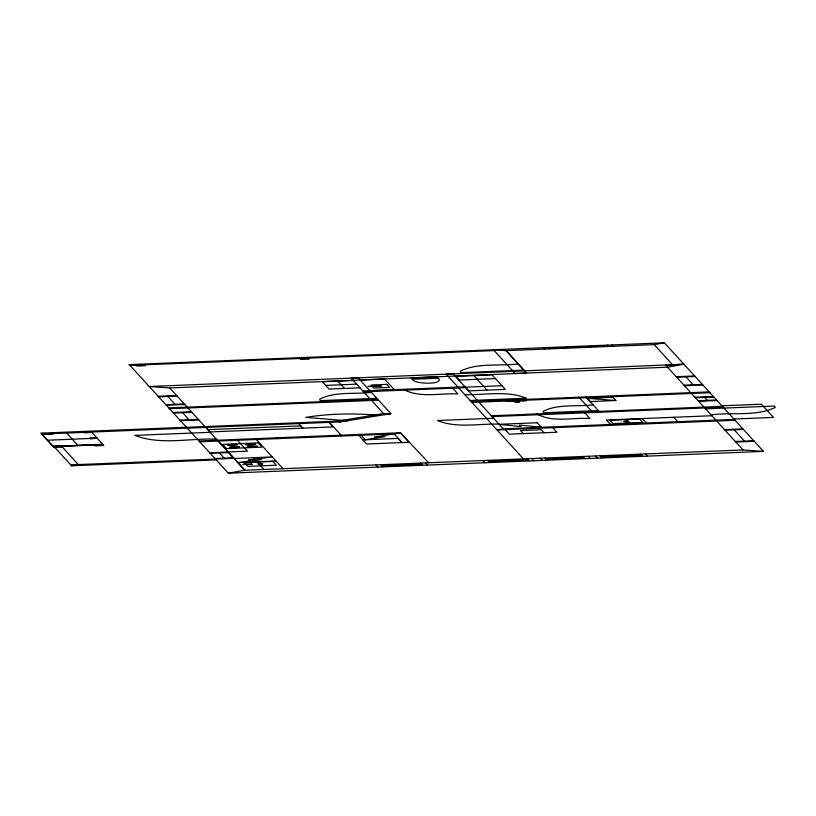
<?xml version="1.0" encoding="UTF-8"?>
<svg xmlns="http://www.w3.org/2000/svg" width="816" height="816" viewBox="0 0 816 816"><rect width="100%" height="100%" fill="white"/><g stroke="black" fill="none" stroke-linecap="round" stroke-linejoin="round"><path stroke-width="1.22" d="M337.406 421.138L186.497 427.329M683.941 364.232L667.539 367.19L169.657 387.947L149.267 386.529L683.941 364.232L665.53 364.987L743.05 449.953L763.46 451.391L664.387 342.802L128.928 364.619L129.662 365.435L494.159 350.574L493.425 349.768L506.093 350.656L654.197 344.627L664.387 342.802M101.49 444.465L101.878 444.893L53.887 446.403L71.563 465.783L78.356 464.569L233.876 458.337M471.923 402.421L478.145 401.309L453.115 373.861L446.138 374.146L523.454 458.898M130.009 365.425L228.347 473.198L244.759 470.261L743.05 449.953M734.298 419.424L503.268 428.849L497.046 429.961L735.053 420.26M383.489 413.549L337.232 421.189L340.69 421.903L390.813 413.63L358.142 377.818L351.155 378.104L383.489 413.549L390.813 413.63L384.724 414.63M365.14 439.763L384.979 436.601L374.371 437.029L394.159 433.877L402.135 442.609L409.387 442.313M518.568 401.951L519.639 401.686L515.702 401.309M626.688 421.474C629.707 420.964 622.547 421.331 626.249 421.495M259.998 463.763C256.948 464.263 264.16 463.947 260.447 463.753M523.199 400.656L524.117 400.574L523.189 400.646M518.221 401.982C514.967 401.788 514.753 402.563 515.151 400.697M517.252 401.921C524.443 401.319 510.051 402.125 517.038 402.033M665.53 364.987L672.517 364.701L654.197 344.627M47.45 440.222L97.135 438.172M549.056 348.208L608.053 345.8M518.242 363.956C499.321 366.302 477.605 362.467 460.326 371.198L460.826 372.667L523.862 370.097M360.121 379.991L384.499 379.001L394.332 389.773L369.944 390.772M353.328 380.48L322.33 381.745L329.011 389.069L359.999 387.804M412.376 379.267C414.049 384.826 449.3 384.826 436.519 376.87L411.142 377.91L412.376 379.267L437.764 378.226M325.666 385.407L356.663 384.142M458.765 380.052L495.434 378.563M379.297 385.988L376.89 386.315L381.419 386.223L377.859 386.294L379.95 386.121M158.151 396.26L176.562 395.515M158.671 396.831L177.082 396.076M676.219 376.696L694.62 375.952M676.729 377.267L695.14 376.513M362.896 390.976L464.936 386.815M465.283 387.202L501.962 385.713L505.298 389.395L468.772 390.884L465.406 387.202M363.661 391.802L465.691 387.651M371.443 392.404C354.491 394.424 335.05 391.201 319.678 399.208L320.168 400.625L376.839 398.32M165.832 404.675L184.243 403.93M166.352 405.246L184.753 404.491M683.951 385.172L702.362 384.428M464.834 394.658C485.02 395.138 507.185 390.283 526.208 398.208L470.159 400.493M684.471 385.744L702.882 384.989M168.759 407.888L377.798 399.371M169.514 408.724L378.553 400.197M172.972 412.508L191.383 411.754M173.492 413.069L191.903 412.325M709.175 391.894L471.169 401.594L478.91 402.135L709.93 392.72M515.569 401.166L506.002 401.074M517.283 401.095L526.483 400.717L526.065 400.258M587.51 398.361L612.938 397.321L615.856 400.513L590.417 401.554L587.51 398.361L615.856 400.513M694.946 397.229L713.357 396.474M695.456 397.79L713.867 397.045M179.938 420.138L198.339 419.383M180.448 420.699L198.859 419.954M593.13 404.869C576.728 406.827 557.94 403.696 543.068 411.427L543.538 412.794L598.322 410.56M698.159 400.748L716.57 399.993M698.669 401.309L717.08 400.564M186.425 427.247L40.8 433.184L41.626 434.092L340.69 421.903M721.874 405.807L761.45 404.195L773.507 417.415L733.921 419.026M491.354 415.783L722.374 406.368M492.109 416.609L723.139 407.194M705.544 408.847L774.7 406.021L775.2 407.47C755.932 416.752 731.901 412.039 711.052 414.885M208.08 429.655L300.818 425.881M493.598 418.241L437.56 420.526C456.583 428.451 478.747 423.596 498.923 424.075M210.14 432.317L134.936 435.377C160.313 445.393 189.628 438.192 216.301 439.069M711.838 415.742L606.512 419.995L610.603 424.473M198.941 440.977L400.391 432.766L428.645 462.764M41.738 434.092L54.07 447.474L62.455 447.137M199.696 441.803L394.169 433.877L400.391 432.766L409.112 442.323M398.29 438.406L362.763 439.855L366.547 444.006L401.87 442.568L398.086 438.416M724.496 429.614L742.907 428.869M725.016 430.185L743.427 429.43M228.429 451.942L247.472 451.166L237.527 440.263M209.702 452.758L228.103 452.013M210.222 453.329L228.623 452.574M214.955 458.521L233.366 457.766M70.696 464.834L78.183 464.528M234.202 458.48L272.289 456.929L248.37 460L261.314 459.469L237.915 462.539L276.002 460.989M71.563 465.783L216.199 459.887M735.328 441.487L753.739 440.742M735.848 442.058L754.249 441.303M381.745 465.814L421.77 464.182M488.692 461.458L528.105 459.847M546.088 459.112L584.297 457.562M601.066 456.878L641.692 455.216M228.347 473.198L763.46 451.391M379.96 415.426C355.276 413.161 330.286 413.365 305.796 417.404L347.575 420.77M513.152 371.351L515.294 373.534M506.093 350.656L526.585 373.075L515.161 373.544L493.425 349.768M685.94 376.89L693.161 384.805M704.667 397.412L707.37 400.37M734.216 429.808L744.539 441.109M612.194 344.923L613.428 346.29M673.751 417.292L677.8 421.729M607.43 345.117L608.675 346.484M642.355 418.526L646.445 423.004M548.434 347.524L549.678 348.881M645.456 453.931L647.455 456.124M543.68 347.718L544.915 349.075M640.693 454.124L642.692 456.317M585.878 396.913L599.842 412.223M578.891 397.198L592.855 412.508M584.001 412.009L589.886 418.445C572.638 417.455 552.361 422.81 536.826 413.926M506.134 350.656L524.586 370.892M600.066 455.777L602.065 457.97M595.313 455.971L597.312 458.164M588.061 456.266L590.06 458.459M583.297 456.46L585.296 458.653M552.809 427.686L556.951 432.215L509.337 434.163L505.206 429.624M516.865 400.636L517.456 401.278M501.962 385.713L492.068 374.87L455.879 376.349L459.245 380.032M544.048 432.786L541.253 429.716L520.577 430.562L523.372 433.622M473.974 375.615L477.34 379.297M477.095 379.307L487.03 390.14M545.088 458.021L547.087 460.214M540.325 458.215L542.324 460.408M531.869 458.561L533.868 460.744M478.91 402.135L503.268 428.849M527.105 458.755L529.105 460.938M451.911 387.345L457.929 393.944C440.222 392.935 419.434 398.402 403.481 389.324M487.693 460.357L489.692 462.55M482.929 460.55L484.928 462.743M425.534 462.896L427.533 465.079M420.77 463.09L422.77 465.273M337.824 381.113L344.505 388.436M308.162 358.163L309.019 359.091L300.645 359.428L299.798 358.499M361.182 435.224L365.313 439.753M358.826 435.316L362.957 439.844M380.746 464.722L382.745 466.905M375.992 464.916L377.992 467.099M329.409 422.362L341.088 435.163M328.858 422.382L332.989 426.921L210.14 431.929L206.009 427.39M340.027 435.224L340.792 436.05M298.748 423.616L302.879 428.145M275.992 437.835L276.746 438.661M256.387 439.498L282.979 468.639M253.266 457.715L263.935 469.414M218.3 441.048L244.892 470.189M169.657 387.947L244.759 470.261M144.707 364.823L145.483 365.67L136.986 366.017L136.211 365.17M167.872 396.454L175.042 404.308M182.692 412.702L189.139 419.761M219.422 452.951L224.155 458.143M91.555 432.062L103.826 445.516L95.054 445.873L94.034 444.74M90.158 431.215L91.341 432.511L84.181 432.796L82.997 431.511M66.708 433.072L77.959 445.414M51.683 432.786L52.867 434.071L43.982 434.438L42.799 433.143M61.506 446.097L79.05 465.477M41.851 434.081L54.07 447.474M255.377 444.169C242.23 446.862 241.862 442.282 255.377 444.169M257.315 446.281C244.168 449.004 243.923 444.373 257.315 446.281M227.582 444.995L232.54 445.658L237.609 444.893L232.417 444.414L227.582 444.995M239.537 447.005C226.389 449.708 226.012 445.118 239.537 447.005M262.619 463.865L258.091 463.957L262.619 463.865M628.595 421.291L624.067 421.382L628.595 421.291M96.502 438.202L90.586 438.916L89.729 438.008L96.502 438.202M509.164 401.135L508.246 401.227L509.174 401.146M102.806 444.383L53.122 446.434L102.806 444.383M426.36 377.869L422.331 378.032L426.36 377.869M386.713 384.367L371.076 384.999L373.881 388.079L389.518 387.437L386.713 384.367M376.951 386.08L368.067 386.437L377.369 386.529L376.951 386.08M537.224 422.759L499.137 424.31L520.914 426.605L519.506 425.065L541.355 427.288L537.224 422.759M639.734 419.047L609.858 420.271L612.918 423.616L642.784 422.402L639.734 419.047M629.014 422.239L625.209 422.392L626.168 423.453L629.983 423.29L629.014 422.239M258.172 442.894L222.625 444.343L226.481 448.576L262.028 447.127L258.172 442.894M272.921 461.438L244.351 462.601L247.799 466.385L276.359 465.212L272.921 461.438M251.777 464.029L242.893 464.386L252.185 464.477L251.777 464.029"/></g></svg>
